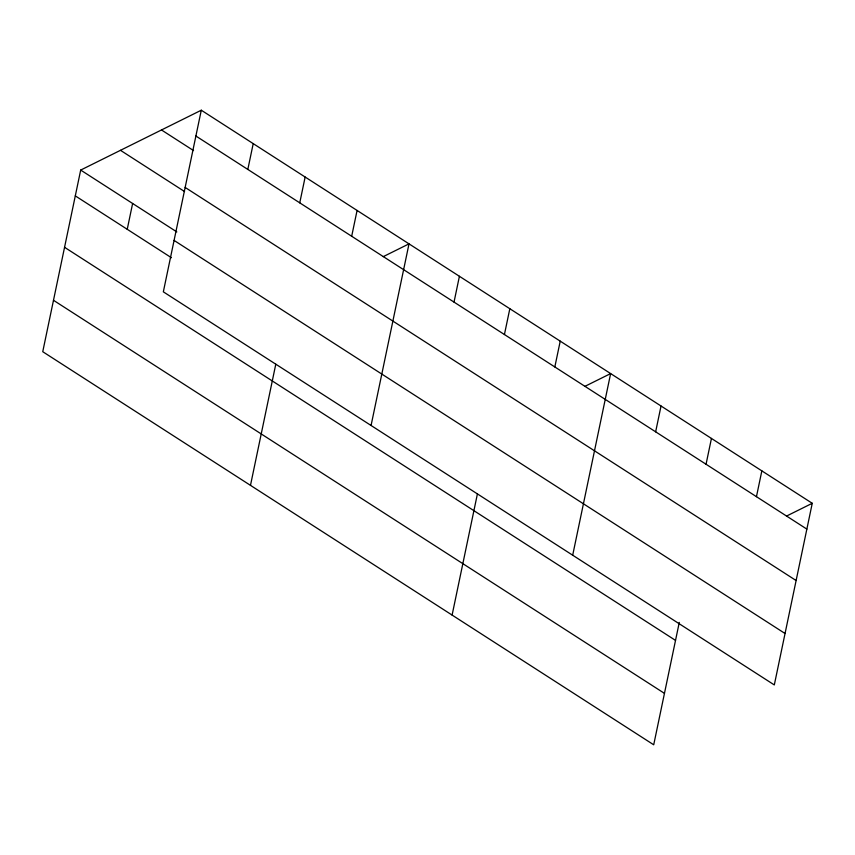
<?xml version="1.0" encoding="UTF-8"?>
<svg xmlns="http://www.w3.org/2000/svg" width="855" height="855" viewBox="0 0 855 855"><rect width="100%" height="100%" fill="white"/><g stroke="black" fill="none" stroke-linecap="round" stroke-linejoin="round"><path stroke-width="1.28" d="M201.288 110.21L163.337 291.833L774.309 684.93L812.25 503.296L201.288 110.21L80.691 170.07L42.75 351.704L653.712 744.791L679.287 622.397M127.235 229.3L132.621 203.49M247.822 169.429L253.219 143.619M299.752 202.838L305.149 177.028M250.483 485.351L275.78 364.241M351.683 236.258L357.08 210.448M371.07 425.48L409.011 243.857L383.264 256.639M454.026 302.093L459.413 276.283M504.429 334.529L509.826 308.719M452.103 615.076L477.4 493.966M554.831 366.955L560.228 341.145M572.69 555.205L610.63 373.582L584.884 386.364M655.646 431.818L661.033 406.007M706.048 464.244L711.446 438.433M756.451 496.68L761.848 470.87M786.504 516.078L812.25 503.296M195.891 136.02L806.853 529.106M161.488 129.96L193.529 150.576M185.15 187.437L796.112 580.524M120.491 150.32L184.573 191.552M80.691 170.07L176.825 231.919M174.078 240.415L785.05 633.502M75.304 195.881L171.428 257.729M64.563 247.309L675.525 640.395M53.491 300.287L664.463 693.373"/></g></svg>
